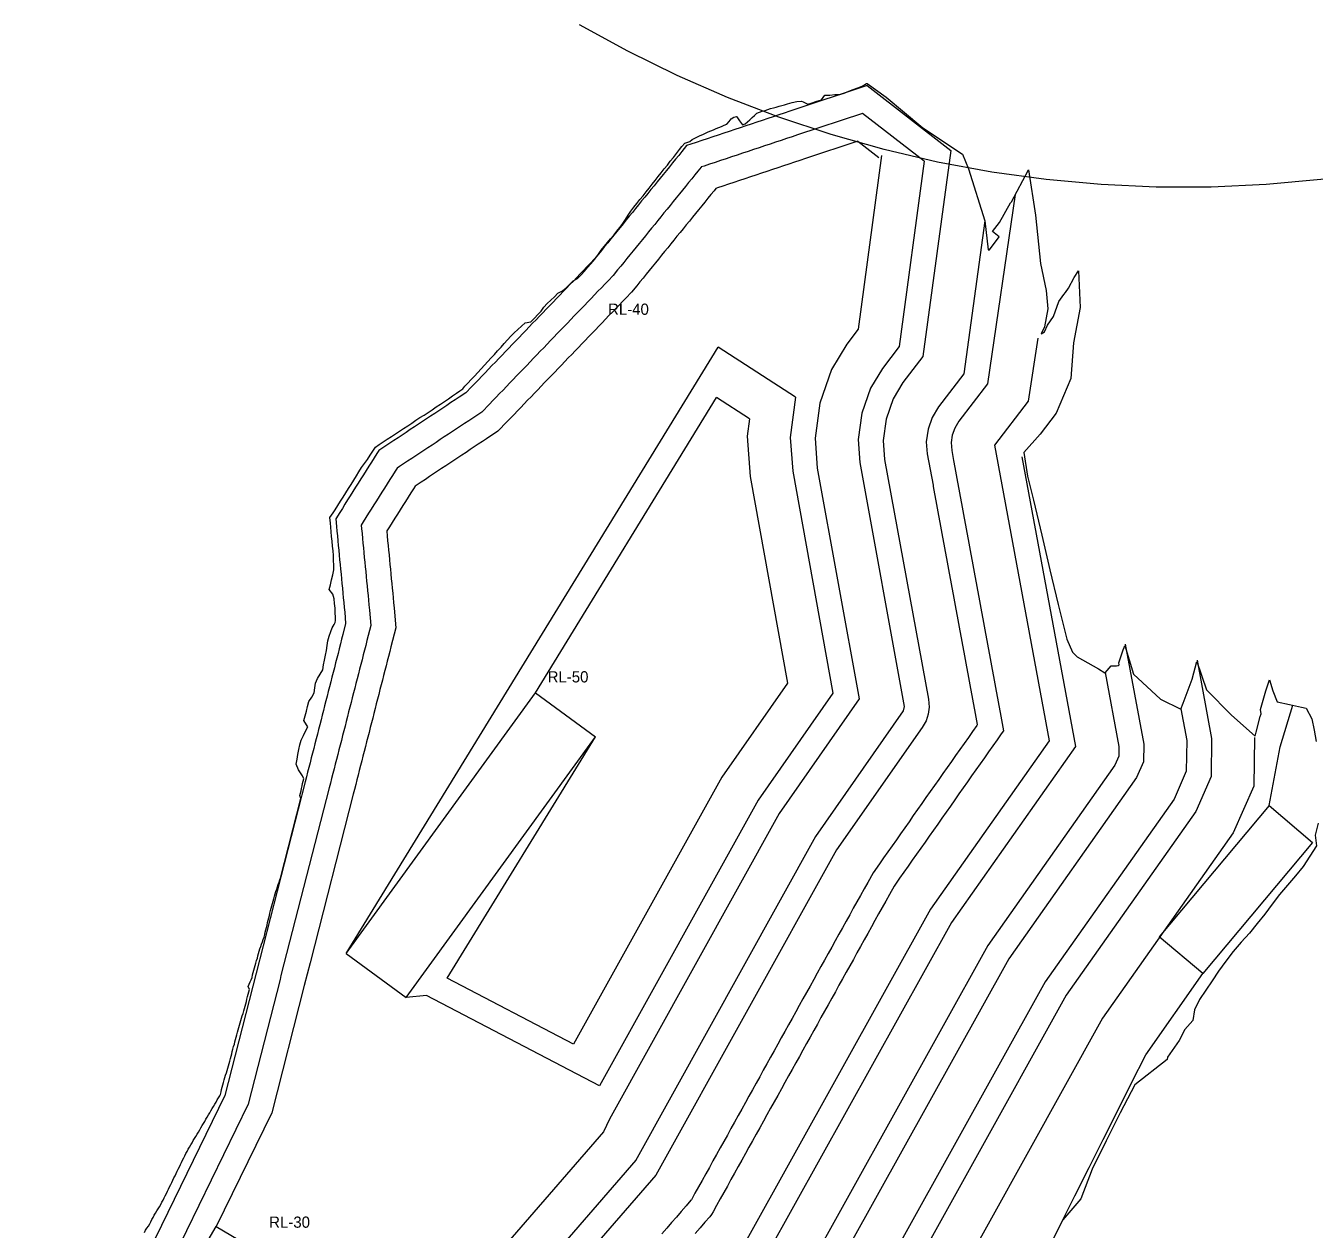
# Model space of a CAD drawing. Extents: x 115.113 to 115.1387, y -3.0991 to -3.0676.
# Drawn here: x 115.122613 to 115.127291, y -3.083898 to -3.079527 of the extents above; entities that cross this region are included whole.
import ezdxf

# ---------------------------------------------------------------- set-up
doc = ezdxf.new("R2010")
doc.units = 0
doc.header["$MEASUREMENT"] = 0
doc.layers.add('FeatureAttribs', color=7, linetype='Continuous')
doc.layers.add('HRS_SMT2_R1', color=7, linetype='Continuous')

# ---------------------------------------------------------------- blocks, each defined once
blk = doc.blocks.new('FEATURE')

msp = doc.modelspace()

# ---------------------------------------------------------------- linework, layer by layer
at = {"layer": 'HRS_SMT2_R1', "color": 1}
for points in [[(115.1290048, -3.079526, 40), (115.1288298, -3.0796214, 40), (115.1286507, -3.079709, 40), (115.1284677, -3.0797885, 40), (115.1282813, -3.0798597, 40), (115.1280919, -3.0799223, 40), (115.1278998, -3.0799763, 40), (115.1277054, -3.0800216, 40), (115.1275092, -3.0800579, 40), (115.1273115, -3.0800853, 40), (115.1271126, -3.0801036, 40), (115.1269131, -3.0801127, 40), (115.1267135, -3.0801127, 40), (115.126514, -3.0801036, 40), (115.1263151, -3.0800853, 40), (115.1261172, -3.0800579, 40), (115.1259209, -3.0800215, 40), (115.1257265, -3.0799761, 40), (115.1255342, -3.0799219, 40), (115.1253448, -3.079859, 40), (115.1251584, -3.0797875, 40), (115.1249754, -3.0797076, 40), (115.1247963, -3.0796196, 40), (115.1246213, -3.0795235, 40)], [(115.1258721, -3.080019, -30), (115.1256483, -3.0798449, -30), (115.1254129, -3.0799233, -30), (115.1253929, -3.0799299, -30), (115.125373, -3.0799365, -30), (115.125353, -3.0799432, -30), (115.125333, -3.0799499, -30), (115.1253131, -3.0799565, -30), (115.1252931, -3.0799631, -30), (115.1252731, -3.0799698, -30), (115.1252532, -3.0799764, -30), (115.1252332, -3.0799831, -30), (115.1252133, -3.0799897, -30), (115.1251933, -3.0799964, -30), (115.1251733, -3.080003, -30), (115.1251534, -3.0800096, -30), (115.1251334, -3.0800163, -30), (115.1251134, -3.0800229, -30), (115.1250935, -3.0800296, -30), (115.1250735, -3.0800362, -30), (115.1250634, -3.0800396, -30), (115.1250624, -3.0800408, -30), (115.1250512, -3.0800546, -30), (115.1250399, -3.0800684, -30), (115.1250287, -3.0800822, -30), (115.1250175, -3.080096, -30), (115.1250063, -3.0801098, -30), (115.1249951, -3.0801236, -30), (115.1249839, -3.0801374, -30), (115.1249727, -3.0801512, -30), (115.1249615, -3.080165, -30), (115.1249503, -3.0801788, -30), (115.1249391, -3.0801925, -30), (115.1249279, -3.0802063, -30), (115.1249167, -3.0802201, -30), (115.1249055, -3.0802339, -30), (115.1248943, -3.0802477, -30), (115.1248831, -3.0802615, -30), (115.1248719, -3.0802753, -30), (115.1248607, -3.0802891, -30), (115.1248495, -3.0803029, -30), (115.1248383, -3.0803167, -30), (115.1248271, -3.0803305, -30), (115.1248158, -3.0803442, -30), (115.1248046, -3.080358, -30), (115.1247934, -3.0803718, -30), (115.1247822, -3.0803856, -30), (115.124771, -3.0803994, -30), (115.1247598, -3.0804132, -30), (115.1247434, -3.0804334, -30), (115.1247254, -3.0804522, -30), (115.1247131, -3.080465, -30), (115.1247008, -3.0804778, -30), (115.1246885, -3.0804906, -30), (115.1246762, -3.0805034, -30), (115.1246639, -3.0805162, -30), (115.1246516, -3.080529, -30), (115.1246393, -3.0805418, -30), (115.124627, -3.0805546, -30), (115.1246147, -3.0805674, -30), (115.1246023, -3.0805802, -30), (115.1245901, -3.080593, -30), (115.1245777, -3.0806058, -30), (115.1245654, -3.0806186, -30), (115.1245531, -3.0806314, -30), (115.1245408, -3.0806442, -30), (115.1245285, -3.080657, -30), (115.1245162, -3.0806698, -30), (115.1245039, -3.0806826, -30), (115.1244916, -3.0806954, -30), (115.1244793, -3.0807082, -30), (115.124467, -3.080721, -30), (115.1244547, -3.0807338, -30), (115.1244424, -3.0807466, -30), (115.1244301, -3.0807594, -30), (115.1244178, -3.0807722, -30), (115.1244055, -3.080785, -30), (115.1243932, -3.0807978, -30), (115.1243809, -3.0808106, -30), (115.1243686, -3.0808234, -30), (115.1243563, -3.0808362, -30), (115.124344, -3.080849, -30), (115.1243317, -3.0808618, -30), (115.1243194, -3.0808746, -30), (115.1243071, -3.0808874, -30), (115.1242948, -3.0809002, -30), (115.1242673, -3.0809288, -30), (115.1242343, -3.0809506, -30), (115.1242196, -3.0809604, -30), (115.1242048, -3.0809702, -30), (115.12419, -3.08098, -30), (115.1241752, -3.0809898, -30), (115.1241605, -3.0809996, -30), (115.1241457, -3.0810094, -30), (115.1241309, -3.0810192, -30), (115.1241161, -3.081029, -30), (115.1241014, -3.0810388, -30), (115.1240866, -3.0810486, -30), (115.1240718, -3.0810584, -30), (115.124057, -3.0810682, -30), (115.1240422, -3.081078, -30), (115.1240275, -3.0810878, -30), (115.1240127, -3.0810976, -30), (115.1239979, -3.0811074, -30), (115.1239831, -3.0811172, -30), (115.1239684, -3.081127, -30), (115.1239594, -3.0811329, -30), (115.1239528, -3.0811434, -30), (115.1239431, -3.0811587, -30), (115.1239335, -3.081174, -30), (115.1239239, -3.0811893, -30), (115.1239142, -3.0812046, -30), (115.1239046, -3.0812199, -30), (115.1238949, -3.0812352, -30), (115.1238853, -3.0812505, -30), (115.1238756, -3.0812658, -30), (115.123866, -3.081281, -30), (115.1238563, -3.0812963, -30), (115.1238467, -3.0813116, -30), (115.1238371, -3.0813269, -30), (115.1238295, -3.0813389, -30), (115.1238308, -3.0813526, -30), (115.1238325, -3.0813699, -30), (115.1238342, -3.0813872, -30), (115.1238358, -3.0814044, -30), (115.1238375, -3.0814217, -30), (115.1238392, -3.081439, -30), (115.1238408, -3.0814562, -30), (115.1238425, -3.0814735, -30), (115.1238442, -3.0814907, -30), (115.1238458, -3.081508, -30), (115.1238475, -3.0815252, -30), (115.1238492, -3.0815425, -30), (115.1238508, -3.0815598, -30), (115.1238525, -3.081577, -30), (115.1238542, -3.0815943, -30), (115.1238558, -3.0816115, -30), (115.1238575, -3.0816288, -30), (115.1238593, -3.0816473, -30), (115.1238639, -3.0817037, -30), (115.1238503, -3.0817582, -30), (115.1238458, -3.0817758, -30), (115.1238413, -3.081793, -30), (115.1238369, -3.0818103, -30), (115.1238325, -3.0818275, -30), (115.1238281, -3.0818447, -30), (115.1238237, -3.081862, -30), (115.1238193, -3.0818792, -30), (115.1238149, -3.0818964, -30), (115.1238105, -3.0819136, -30), (115.1238061, -3.0819308, -30), (115.1238017, -3.0819481, -30), (115.1237973, -3.0819653, -30), (115.1237929, -3.0819825, -30), (115.1237885, -3.0819998, -30), (115.123784, -3.082017, -30), (115.1237796, -3.0820342, -30), (115.1237752, -3.0820514, -30), (115.1237708, -3.0820687, -30), (115.1237664, -3.0820859, -30), (115.123762, -3.0821031, -30), (115.1237576, -3.0821203, -30), (115.1237532, -3.0821376, -30), (115.1237488, -3.0821548, -30), (115.1237444, -3.082172, -30), (115.12374, -3.0821893, -30), (115.1237356, -3.0822065, -30), (115.1237312, -3.0822237, -30), (115.1237267, -3.0822409, -30), (115.1237223, -3.0822582, -30), (115.1237179, -3.0822754, -30), (115.1237135, -3.0822926, -30), (115.1235385, -3.082974, -30), (115.1235357, -3.0829874, -30), (115.1234198, -3.0834403, -30), (115.1229271, -3.0844518, -30)], [(115.1258721, -3.080019, -30), (115.1257817, -3.0806907, -30), (115.1257206, -3.0807707, -30), (115.1256774, -3.0808422, -30), (115.1256458, -3.0809332, -30), (115.1256329, -3.0810288, -30), (115.125639, -3.081112, -30), (115.1257994, -3.0819974, -30), (115.1257959, -3.0820132, -30), (115.1254783, -3.0824688, -30), (115.1248246, -3.0836455, -30)], [(115.1260926, -3.0802351, -21.9937286), (115.1260158, -3.0807898, -20), (115.1259237, -3.0809104, -20), (115.1259009, -3.0809481, -20), (115.125886, -3.0809912, -20), (115.1258798, -3.0810365, -20), (115.1258831, -3.0810805, -20), (115.1259041, -3.0811945, -20), (115.125905, -3.0811992, -20), (115.1259098, -3.0812253, -20), (115.1259146, -3.0812515, -20), (115.1259194, -3.0812776, -20), (115.1259242, -3.0813038, -20), (115.1259291, -3.0813299, -20), (115.1259339, -3.0813561, -20), (115.1259387, -3.0813823, -20), (115.1259435, -3.0814084, -20), (115.1259484, -3.0814346, -20), (115.1259532, -3.0814607, -20), (115.125958, -3.0814869, -20), (115.1259628, -3.081513, -20), (115.1259677, -3.0815392, -20), (115.1259725, -3.0815653, -20), (115.1259773, -3.0815915, -20), (115.1259821, -3.0816176, -20), (115.125987, -3.0816438, -20), (115.1259918, -3.0816699, -20), (115.1259966, -3.0816961, -20), (115.1260014, -3.0817222, -20), (115.1260062, -3.0817484, -20), (115.1260111, -3.0817745, -20), (115.1260159, -3.0818007, -20), (115.1260207, -3.0818268, -20), (115.1260255, -3.081853, -20), (115.1260304, -3.0818791, -20), (115.1260352, -3.0819053, -20), (115.12604, -3.0819315, -20), (115.1260448, -3.0819576, -20), (115.1260497, -3.0819838, -20), (115.1260545, -3.0820099, -20), (115.1260593, -3.0820361, -20), (115.1260641, -3.0820622, -20), (115.1260645, -3.0820642, -20), (115.126063, -3.0820663, -20), (115.1260477, -3.0820881, -20), (115.1260323, -3.0821099, -20), (115.1260169, -3.0821317, -20), (115.1260016, -3.0821535, -20), (115.1259862, -3.0821753, -20), (115.1259708, -3.0821971, -20), (115.1259554, -3.082219, -20), (115.1259401, -3.0822408, -20), (115.1259247, -3.0822626, -20), (115.1259093, -3.0822844, -20), (115.125894, -3.0823062, -20), (115.1258786, -3.082328, -20), (115.1258632, -3.0823498, -20), (115.1258479, -3.0823716, -20), (115.1258325, -3.0823934, -20), (115.1258171, -3.0824153, -20), (115.1258017, -3.0824371, -20), (115.1257864, -3.0824589, -20), (115.125771, -3.0824807, -20), (115.1257556, -3.0825025, -20), (115.1257403, -3.0825243, -20), (115.1257249, -3.0825461, -20), (115.1257095, -3.0825679, -20), (115.1256865, -3.0826006, -20), (115.1256671, -3.0826356, -20), (115.125654, -3.0826591, -20), (115.1256409, -3.0826826, -20), (115.1256279, -3.0827061, -20), (115.1256148, -3.0827296, -20), (115.1256018, -3.0827531, -20), (115.1255887, -3.0827766, -20), (115.1255757, -3.0828002, -20), (115.1255626, -3.0828237, -20), (115.1255496, -3.0828472, -20), (115.1255365, -3.0828707, -20), (115.1255234, -3.0828942, -20), (115.1255104, -3.0829177, -20), (115.1254973, -3.0829412, -20), (115.1254843, -3.0829647, -20), (115.1254712, -3.0829882, -20), (115.1254582, -3.0830117, -20), (115.1254451, -3.0830352, -20), (115.1254321, -3.0830587, -20), (115.125419, -3.0830822, -20), (115.1254059, -3.0831057, -20), (115.1253929, -3.0831292, -20), (115.1253798, -3.0831527, -20), (115.1253668, -3.0831762, -20), (115.1253537, -3.0831997, -20), (115.1253407, -3.0832232, -20), (115.1253276, -3.0832467, -20), (115.1253146, -3.0832702, -20), (115.1253015, -3.0832937, -20), (115.1252884, -3.0833173, -20), (115.1252754, -3.0833408, -20), (115.1252623, -3.0833643, -20), (115.1252493, -3.0833878, -20), (115.1252362, -3.0834113, -20), (115.1252232, -3.0834348, -20), (115.1252101, -3.0834583, -20), (115.125197, -3.0834818, -20), (115.125184, -3.0835053, -20), (115.1251709, -3.0835288, -20), (115.1251579, -3.0835523, -20), (115.1251448, -3.0835758, -20), (115.1251318, -3.0835993, -20), (115.1251187, -3.0836228, -20), (115.1251057, -3.0836463, -20), (115.1250926, -3.0836698, -20), (115.1250795, -3.0836933, -20), (115.1250665, -3.0837168, -20), (115.1250534, -3.0837403, -20), (115.1250404, -3.0837638, -20), (115.1250273, -3.0837873, -20), (115.1250267, -3.0837884, -20), (115.125026, -3.0837893, -20), (115.1250084, -3.0838095, -20), (115.1249909, -3.0838298, -20), (115.1249733, -3.0838501, -20), (115.1249558, -3.0838703, -20), (115.1249382, -3.0838906, -20), (115.1249207, -3.0839108, -20)], [(115.1262844, -3.0806607, 0), (115.1262496, -3.0808895, -10), (115.1261273, -3.0810495, -10), (115.126325, -3.0821218, -10), (115.1258947, -3.0827326, -10), (115.1252288, -3.0839313, -10), (115.1243687, -3.0849239, -10), (115.124095, -3.0856044, -10), (115.1238124, -3.0859729, -10), (115.1236443, -3.0861926, -10)], [(115.123775, -3.0828937, -40), (115.1251248, -3.0806939, -40)], [(115.1254057, -3.0808752, -40), (115.1251248, -3.0806939, -40)], [(115.1254057, -3.0808752, -40), (115.1253859, -3.081021, -40), (115.1253949, -3.0811433, -40), (115.1255408, -3.0819487, -40), (115.1252698, -3.0823374, -40), (115.1246942, -3.0833736, -40)], [(115.1265292, -3.0818738, 0), (115.1265787, -3.0821419, 0), (115.1265781, -3.0821778, 0), (115.1265636, -3.0822106, 0), (115.1261028, -3.0828645, 0), (115.1254309, -3.0840742, 0), (115.1245811, -3.0850549, 0), (115.1243102, -3.0857284, 0), (115.1238311, -3.0863531, 0), (115.1238297, -3.0863548, 0)], [(115.1268035, -3.0820059, 10), (115.1268248, -3.0821212, 10), (115.126823, -3.0822319, 10), (115.1267784, -3.0823332, 10), (115.126311, -3.0829965, 10), (115.125633, -3.0842171, 10), (115.1247935, -3.0851859, 10), (115.1245254, -3.0858524, 10), (115.1240279, -3.0865011, 10), (115.1236921, -3.0869087, 10)], [(115.1270708, -3.0821093, 20), (115.1270678, -3.0822861, 20), (115.1269932, -3.0824558, 20), (115.1265191, -3.0831285, 20), (115.1258351, -3.0843599, 20), (115.1250058, -3.085317, 20), (115.1247342, -3.0859924, 20)], [(115.1246942, -3.0833736, -40), (115.1240669, -3.0830461, -40), (115.1239931, -3.0830535, -40)], [(115.1248258, -3.0836434, -30), (115.1239439, -3.0846619, -30), (115.1238298, -3.0849457, -30)]]:
    msp.add_polyline3d(points, dxfattribs=at)
at = {"layer": 'HRS_SMT2_R1', "color": 6}
for points in [[(115.1230435, -3.0839058, -25.0699825), (115.1230475, -3.0838977, -25.0699825), (115.1230522, -3.0838901, -25.1739922), (115.1230573, -3.0838826, -25.3140945), (115.1230624, -3.0838751, -25.457922), (115.1230663, -3.083867, -25.457922), (115.1230703, -3.0838589, -25.457922), (115.1230749, -3.0838512, -25.5484924), (115.1230788, -3.0838431, -25.5484924), (115.1230835, -3.0838354, -25.6427422), (115.1230884, -3.0838278, -25.7549248), (115.1230933, -3.0838202, -25.8741398), (115.1230982, -3.0838126, -25.9960575), (115.1231021, -3.0838046, -25.9960575), (115.1231061, -3.0837965, -25.9960575), (115.1231108, -3.0837888, -26.0977859), (115.1231147, -3.0837808, -26.0977859), (115.1231187, -3.0837727, -26.0977859), (115.1231226, -3.0837646, -26.0977859), (115.1231265, -3.0837565, -26.0977859), (115.1231305, -3.0837485, -26.0977859), (115.1231344, -3.0837404, -26.0977859), (115.1231383, -3.0837323, -26.0977859), (115.1231423, -3.0837243, -26.0977859), (115.1231462, -3.0837162, -26.0977859), (115.1231501, -3.0837081, -26.0977859), (115.1231541, -3.0837, -26.0977859), (115.123158, -3.083692, -26.0977859), (115.1231619, -3.0836839, -26.0977859), (115.1231659, -3.0836758, -26.0977859), (115.1231698, -3.0836678, -26.0977859), (115.1231737, -3.0836597, -26.0977859), (115.1231777, -3.0836516, -26.0977859), (115.1231816, -3.0836435, -26.0977859), (115.1231855, -3.0836355, -26.0977859), (115.1231895, -3.0836274, -26.0977859), (115.1231934, -3.0836193, -26.0977859), (115.123198, -3.0836116, -26.1766453), (115.1232019, -3.0836035, -26.1766453), (115.1232068, -3.0835959, -26.2989464), (115.1232114, -3.0835882, -26.3798218), (115.1232159, -3.0835804, -26.4508247), (115.1232204, -3.0835726, -26.5217476), (115.123225, -3.0835649, -26.6097336), (115.1232297, -3.0835572, -26.7027512), (115.1232344, -3.0835495, -26.7973213), (115.123239, -3.0835417, -26.8767471), (115.1232435, -3.0835339, -26.949152), (115.1232474, -3.0835259, -26.949152), (115.1232524, -3.0835183, -27.0760212), (115.1232571, -3.0835106, -27.1678047), (115.1232617, -3.0835028, -27.2497368), (115.1232662, -3.0834951, -27.3289318), (115.1232708, -3.0834873, -27.4073391), (115.1232754, -3.0834796, -27.4855537), (115.1232799, -3.0834718, -27.5636845), (115.1232845, -3.083464, -27.6418171), (115.1232891, -3.0834563, -27.7199249), (115.1232936, -3.0834485, -27.7980537), (115.1232982, -3.0834408, -27.8761711), (115.1233028, -3.083433, -27.9542751), (115.1233073, -3.0834252, -28.0323906), (115.1233119, -3.0834175, -28.110527), (115.1233164, -3.0834097, -28.1886272), (115.1233188, -3.0834047, -28.1371708), (115.123321, -3.083396, -28.1371708), (115.1233232, -3.0833873, -28.1371708), (115.1233255, -3.0833786, -28.1371708), (115.1233277, -3.0833699, -28.1371708), (115.1233299, -3.0833612, -28.1371708), (115.1233321, -3.0833525, -28.1371708), (115.1233353, -3.083344, -28.2425957), (115.1233375, -3.0833354, -28.2425957), (115.1233403, -3.0833268, -28.3136501), (115.1233435, -3.0833184, -28.4173546), (115.1233457, -3.0833097, -28.4173546), (115.1233486, -3.0833011, -28.4928341), (115.1233508, -3.0832925, -28.4928341), (115.123353, -3.0832838, -28.4928341), (115.1233552, -3.0832751, -28.4928341), (115.1233575, -3.0832664, -28.4928341), (115.1233597, -3.0832577, -28.4928341), (115.1233619, -3.083249, -28.4928341), (115.1233641, -3.0832403, -28.4928341), (115.1233664, -3.0832316, -28.4928341), (115.1233693, -3.0832231, -28.5725574), (115.1233715, -3.0832144, -28.5725574), (115.1233737, -3.0832057, -28.5725574), (115.123376, -3.083197, -28.5725574), (115.1233782, -3.0831883, -28.5725574), (115.1233804, -3.0831796, -28.5725574), (115.1233826, -3.0831709, -28.5725574), (115.1233855, -3.0831624, -28.648962), (115.1233878, -3.0831537, -28.648962), (115.1233907, -3.0831452, -28.7270908), (115.1233929, -3.0831365, -28.7270908), (115.1233958, -3.083128, -28.8088646), (115.123398, -3.0831193, -28.8088646), (115.1234011, -3.0831108, -28.9039783), (115.1234033, -3.0831021, -28.9039783), (115.1234062, -3.0830936, -28.9774208), (115.1234084, -3.0830849, -28.9774208), (115.1234106, -3.0830762, -28.9774208), (115.1234129, -3.0830675, -28.9774208), (115.1234151, -3.0830588, -28.9774208), (115.1234173, -3.0830501, -28.9774208), (115.1234195, -3.0830415, -28.9774208), (115.1234218, -3.0830328, -28.9774208), (115.123424, -3.0830241, -28.9774208), (115.1234189, -3.0830135, -28.1359577), (115.1234226, -3.0830052, -28.3094444), (115.1234264, -3.0829969, -28.4907665), (115.1234305, -3.0829887, -28.7030659), (115.1234334, -3.0829802, -28.784708), (115.1234356, -3.0829715, -28.784708), (115.1234379, -3.0829628, -28.784708), (115.1234401, -3.0829541, -28.784708), (115.1234423, -3.0829454, -28.784708), (115.1234445, -3.0829367, -28.784708), (115.1234475, -3.0829282, -28.8676796), (115.1234497, -3.0829195, -28.8676796), (115.1234527, -3.082911, -28.9588242), (115.123455, -3.0829023, -28.9588242), (115.1234572, -3.0828936, -28.9588242), (115.1234594, -3.0828849, -28.9588242), (115.1234623, -3.0828764, -29.0371132), (115.1234652, -3.0828679, -29.1154766), (115.1234681, -3.0828594, -29.1941185), (115.123471, -3.0828509, -29.2738285), (115.123474, -3.0828424, -29.3576012), (115.1234771, -3.0828339, -29.45681), (115.1234793, -3.0828252, -29.45681), (115.1234815, -3.0828165, -29.45681), (115.1234838, -3.0828078, -29.45681), (115.123486, -3.0827991, -29.45681), (115.1234882, -3.0827904, -29.45681), (115.1234898, -3.0827816, -29.3778553), (115.123492, -3.0827729, -29.3778553), (115.1234942, -3.0827642, -29.3778553), (115.1234964, -3.0827555, -29.3778553), (115.1234986, -3.0827468, -29.3778553), (115.1235009, -3.0827381, -29.3778553), (115.1235031, -3.0827294, -29.3778553), (115.1235053, -3.0827207, -29.3778553), (115.1235075, -3.082712, -29.3778553), (115.1235105, -3.0827035, -29.4576607), (115.1235127, -3.0826948, -29.4576607), (115.1235149, -3.0826861, -29.4576607), (115.1235171, -3.0826774, -29.4576607), (115.1235201, -3.0826689, -29.5373478), (115.123523, -3.0826604, -29.6170273), (115.1235259, -3.0826519, -29.6967239), (115.1235288, -3.0826434, -29.776474), (115.1235317, -3.0826349, -29.8564186), (115.1235347, -3.0826264, -29.9370594), (115.1235369, -3.0826199, -30.0000305), (115.1236109, -3.0823309, -29.9999695), (115.1236074, -3.0823208, -29.3489971), (115.1236089, -3.0823119, -29.2702217), (115.1236112, -3.0823032, -29.2702217), (115.1236134, -3.0822945, -29.2702217), (115.1236156, -3.0822858, -29.2702217), (115.1236171, -3.082277, -29.185442), (115.1236193, -3.0822683, -29.185442), (115.1236215, -3.0822596, -29.185442), (115.1236168, -3.0822492, -28.3867245), (115.1236025, -3.0822272, -26.2415447), (115.1235935, -3.0822065, -24.6981792), (115.1235966, -3.0821889, -24.5534801), (115.1235998, -3.0821714, -24.4158726), (115.1236028, -3.0821538, -24.2589417), (115.1236073, -3.0821366, -24.2589417), (115.1236117, -3.0821193, -24.2589417), (115.1236197, -3.0821031, -24.6785374), (115.1236278, -3.0820868, -25.0979328), (115.1236358, -3.0820705, -25.5174427), (115.1236315, -3.0820637, -25.4470787), (115.1236217, -3.0820485, -23.3884373), (115.1236261, -3.0820313, -23.3884373), (115.1236305, -3.082014, -23.3884373), (115.1236349, -3.0819968, -23.3884373), (115.1236393, -3.0819796, -23.3884373), (115.1236502, -3.081964, -24.1281509), (115.1236585, -3.0819478, -24.5799046), (115.1236607, -3.08193, -24.317852), (115.1236641, -3.0819125, -24.2016315), (115.1236707, -3.0818959, -24.4607925), (115.1236803, -3.08188, -25.0527401), (115.1236899, -3.0818641, -25.6540737), (115.1236933, -3.0818466, -25.5405464), (115.1236968, -3.0818291, -25.4267826), (115.1237002, -3.0818116, -25.3113766), (115.1237035, -3.0817941, -25.1841412), (115.123706, -3.0817764, -24.9718781), (115.1237082, -3.0817586, -24.7160873), (115.1237139, -3.0817417, -24.8621941), (115.1237195, -3.0817246, -24.9938946), (115.1237236, -3.0817118, -25.0855694), (115.1237316, -3.0816997, -25.6261158), (115.1237348, -3.081693, -25.7868004), (115.1237368, -3.0816855, -26.0840321), (115.1237367, -3.0816719, -26.1950626), (115.1237356, -3.0816583, -26.1950626), (115.1237348, -3.0816408, -26.2911491), (115.1237331, -3.0816235, -26.2911491), (115.1237314, -3.0816063, -26.2911491), (115.1237269, -3.0815893, -25.966856), (115.1237132, -3.0815732, -24.6307335), (115.1237177, -3.0815553, -25.3136559), (115.1237213, -3.0815376, -25.9072285), (115.1237267, -3.0815196, -26.6891842), (115.1237303, -3.0815018, -27.2796307), (115.1237297, -3.0814845, -27.4025173), (115.1237292, -3.0814671, -27.532692), (115.1237289, -3.0814497, -27.6866131), (115.1237273, -3.0814324, -27.6866131), (115.1237256, -3.0814152, -27.6866131), (115.1237239, -3.0813979, -27.6866131), (115.1237223, -3.0813807, -27.6866131), (115.1237206, -3.0813634, -27.6866131), (115.1237189, -3.0813461, -27.6866131), (115.1237176, -3.0813324, -27.6866131), (115.1237162, -3.0813117, -27.7520237), (115.1237275, -3.0812946, -27.8020344), (115.1237347, -3.0812832, -27.8020344), (115.1237444, -3.0812679, -27.8020344), (115.123754, -3.0812526, -27.8020344), (115.1237637, -3.0812373, -27.8020344), (115.1237733, -3.081222, -27.8020344), (115.123783, -3.0812067, -27.8020344), (115.1237926, -3.0811914, -27.8020344), (115.1238023, -3.0811761, -27.8020344), (115.1238119, -3.0811608, -27.8020344), (115.1238215, -3.0811455, -27.8020344), (115.1238312, -3.0811302, -27.8020344), (115.1238415, -3.0811154, -27.8866749), (115.1238518, -3.0811005, -27.9799137), (115.1238624, -3.0810858, -28.103159), (115.123872, -3.0810705, -28.103159), (115.1238815, -3.0810559, -28.1246243), (115.1238947, -3.081047, -28.103159), (115.1239094, -3.0810372, -28.103159), (115.1239242, -3.0810274, -28.103159), (115.123939, -3.0810176, -28.103159), (115.1239538, -3.0810078, -28.103159), (115.1239686, -3.080998, -28.103159), (115.1239833, -3.0809882, -28.103159), (115.1239981, -3.0809784, -28.103159), (115.1240129, -3.0809686, -28.103159), (115.1240277, -3.0809588, -28.103159), (115.1240424, -3.080949, -28.103159), (115.1240576, -3.0809398, -28.1791897), (115.1240724, -3.08093, -28.1791897), (115.1240871, -3.0809202, -28.1791897), (115.1241019, -3.0809104, -28.1791897), (115.1241167, -3.0809006, -28.1791897), (115.1241315, -3.0808908, -28.1791897), (115.1241463, -3.080881, -28.1791897), (115.1241603, -3.0808701, -28.0399132), (115.1241751, -3.0808603, -28.0399132), (115.124187, -3.0808515, -27.9540977), (115.1241977, -3.0808445, -27.9602833), (115.1242061, -3.0808347, -27.8727818), (115.1242163, -3.080824, -27.8727818), (115.1242287, -3.0808112, -27.8727818), (115.124241, -3.0807984, -27.8727818), (115.1242526, -3.080785, -27.7776604), (115.1242649, -3.0807722, -27.7776604), (115.1242766, -3.0807587, -27.6752949), (115.1242889, -3.0807459, -27.6752949), (115.1243005, -3.0807325, -27.5721321), (115.1243128, -3.0807197, -27.5721321), (115.1243245, -3.0807062, -27.4692249), (115.1243368, -3.0806934, -27.4692249), (115.1243485, -3.0806802, -27.3902798), (115.1243603, -3.0806669, -27.3120346), (115.1243722, -3.0806536, -27.2362576), (115.1243845, -3.0806408, -27.2362576), (115.1243975, -3.0806287, -27.3527317), (115.1244109, -3.0806169, -27.5142231), (115.1244241, -3.0806051, -27.6634979), (115.1244454, -3.080601, -29.0535851), (115.1244577, -3.0805882, -29.0535851), (115.12447, -3.0805754, -29.0535851), (115.1244823, -3.0805626, -29.0535851), (115.1244925, -3.0805477, -28.7258759), (115.1245048, -3.0805349, -28.7258759), (115.1245177, -3.0805227, -28.8137932), (115.1245308, -3.0805107, -28.9345684), (115.1245431, -3.0804979, -28.9345684), (115.1245595, -3.0804891, -29.5750961), (115.1245732, -3.0804776, -29.787714), (115.124586, -3.0804653, -29.8692112), (115.1245983, -3.0804525, -29.8692112), (115.1246147, -3.0804437, -30.4970512), (115.124627, -3.0804309, -30.4970512), (115.1246393, -3.0804181, -30.4970512), (115.1246508, -3.0804045, -30.3812714), (115.1246622, -3.0803908, -30.2373066), (115.1246699, -3.0803828, -30.2373066), (115.1246772, -3.0803743, -30.16045), (115.1246835, -3.080365, -30.0552521), (115.1246899, -3.0803557, -29.9565659), (115.1247003, -3.0803413, -29.8460865), (115.1247115, -3.0803275, -29.8460865), (115.1247227, -3.0803137, -29.8460865), (115.1247339, -3.0803, -29.8460865), (115.1247461, -3.080287, -29.9877262), (115.1247567, -3.0802727, -29.9064407), (115.1247679, -3.0802589, -29.9064407), (115.1247786, -3.0802447, -29.8221397), (115.1247885, -3.0802298, -29.6350574), (115.1247983, -3.0802149, -29.4429569), (115.1248082, -3.0802, -29.2566738), (115.1248182, -3.0801853, -29.0834103), (115.1248294, -3.0801715, -29.0834103), (115.1248406, -3.0801577, -29.0834103), (115.1248519, -3.0801439, -29.0834103), (115.1248631, -3.0801301, -29.0834103), (115.1248743, -3.0801163, -29.0834103), (115.1248855, -3.0801025, -29.0834103), (115.124896, -3.0800882, -28.9945641), (115.1249073, -3.0800744, -28.9945641), (115.1249179, -3.0800602, -28.9206753), (115.1249292, -3.0800464, -28.9206753), (115.1249404, -3.0800326, -28.9206753), (115.124951, -3.0800184, -28.844759), (115.1249622, -3.0800046, -28.844759), (115.1249729, -3.0799904, -28.7730865), (115.1249841, -3.0799766, -28.7730865), (115.1249929, -3.0799658, -28.7730865), (115.1250039, -3.0799527, -28.7982502), (115.1250218, -3.0799465, -28.7730865), (115.1250307, -3.0799399, -28.3900719), (115.1250402, -3.079935, -28.2099609), (115.1250497, -3.0799304, -28.0596561), (115.1250593, -3.0799259, -27.9200344), (115.1250689, -3.0799214, -27.780756), (115.1250785, -3.0799169, -27.6429424), (115.1250881, -3.0799124, -27.5106277), (115.1250978, -3.0799081, -27.4002495), (115.1251076, -3.0799042, -27.3269253), (115.1251173, -3.0799002, -27.2532043), (115.1251271, -3.0798963, -27.1780415), (115.1251368, -3.0798923, -27.0968666), (115.1251465, -3.079888, -26.9905357), (115.1251565, -3.0798847, -26.9905357), (115.1251643, -3.0798748, -26.2243519), (115.1251721, -3.0798648, -25.4510345), (115.1251814, -3.0798592, -25.1798401), (115.1251913, -3.0798559, -25.1798401), (115.1251921, -3.079857, -25.1771622), (115.1252023, -3.0798719, -25.1620121), (115.1252126, -3.0798868, -29.1671638), (115.1252226, -3.0798834, -29.1671638), (115.1252312, -3.079876, -28.6848755), (115.1252397, -3.0798683, -28.1751709), (115.125248, -3.0798598, -27.5780869), (115.1252567, -3.0798526, -27.1276093), (115.1252651, -3.0798446, -26.5725288), (115.1252748, -3.0798404, -26.4754772), (115.1252848, -3.0798371, -26.4754772), (115.125295, -3.0798346, -26.5693951), (115.125305, -3.0798312, -26.5693951), (115.125315, -3.0798279, -26.5693951), (115.1253252, -3.0798252, -26.6460133), (115.1253352, -3.0798219, -26.6460133), (115.1253454, -3.0798194, -26.7407169), (115.1253554, -3.0798161, -26.7407169), (115.1253657, -3.0798136, -26.8408413), (115.1253757, -3.0798103, -26.8408413), (115.1253925, -3.0798058, -26.9590836), (115.1254096, -3.0798021, -27.1657696), (115.1254273, -3.0798004, -27.6049042), (115.1254335, -3.0798037, -27.8000336), (115.1254495, -3.0798121, -29.606596), (115.1254659, -3.0798066, -29.606596), (115.1254824, -3.0798011, -29.606596), (115.1254989, -3.0797956, -29.606596), (115.1255117, -3.079779, -28.3021603), (115.1255298, -3.0797784, -28.8716393), (115.1255475, -3.0797764, -29.2812939), (115.1255658, -3.0797765, -29.937603), (115.1255823, -3.0797711, -29.937603), (115.1255985, -3.0797647, -29.836874), (115.1256148, -3.0797584, -29.7396259), (115.1256309, -3.0797519, -29.6263065), (115.1256474, -3.0797464, -29.6263065), (115.1256624, -3.0797364, -29.101841), (115.1256647, -3.0797363, -29.3867111), (115.125734, -3.0797861, -29.0304565), (115.1258667, -3.0798973, -29.7275238), (115.1260115, -3.0799929, -28.232605), (115.1260333, -3.0800457, -28), (115.1260926, -3.0802351, -21.9937286), (115.1261043, -3.0803405, -20), (115.1261092, -3.0803398, -20), (115.1261438, -3.080293, -20), (115.1261204, -3.0802741, -20), (115.1261449, -3.0802405, -20), (115.1261849, -3.08017, -20), (115.1261883, -3.080166, -20), (115.1262509, -3.0800496, -20), (115.1262756, -3.0802144, -16.4798737), (115.1262937, -3.0803893, -17), (115.1263142, -3.0804872, -16), (115.126321, -3.0805539, -15), (115.1263088, -3.0806193, -11), (115.1262968, -3.0806449, -10), (115.1263083, -3.0806383, -10), (115.1263194, -3.0806135, -10), (115.1263416, -3.0805824, -10), (115.1263602, -3.080528, -10), (115.1263783, -3.0805021, -10), (115.1263853, -3.080495, -10), (115.1263958, -3.080479, -10), (115.1264157, -3.0804401, -10), (115.1264316, -3.0804166, -10), (115.1264381, -3.0805498, -8), (115.126414, -3.0806771, -8), (115.1264036, -3.0808071, -7.1008606), (115.1263507, -3.0809329, -8.9374123), (115.1262925, -3.0810096, -8.9151268), (115.1262341, -3.0810756, -9.321209), (115.1262473, -3.0811611, -9.2771301), (115.1262684, -3.0812491, -8.7485046), (115.1262994, -3.081375, -8.3159866), (115.1263273, -3.0815015, -8.0964508), (115.1263577, -3.0816275, -7.7080536), (115.1263891, -3.0817533, -7.2506714), (115.1264102, -3.0818001, -7), (115.1264272, -3.0818174, -5), (115.1265048, -3.0818601, -2), (115.1265277, -3.0818757, 0), (115.1265283, -3.0818749, 0), (115.1265508, -3.0818501, 0), (115.1265697, -3.0818503, 0), (115.1265754, -3.081849, 0), (115.1265796, -3.0818459, 0), (115.1265781, -3.0818392, 0), (115.1265944, -3.0817911, 0), (115.126598, -3.0817838, 0), (115.1266002, -3.081776, 0), (115.1266318, -3.0818797, 0.7401848), (115.1267288, -3.0819707, 5.7484512), (115.1268033, -3.0820072, 10), (115.1268117, -3.0819854, 10), (115.1268439, -3.0818976, 10), (115.1268616, -3.081834, 10), (115.126896, -3.0819368, 10.9210739), (115.1269865, -3.0820288, 15.5130959), (115.1270723, -3.0821044, 20), (115.1270765, -3.0820909, 20), (115.1270908, -3.082033, 20), (115.1270945, -3.0820239, 20), (115.1270925, -3.0820085, 20), (115.1271119, -3.0819399, 20), (115.1271246, -3.0819002, 20), (115.1271365, -3.0819407, 20.2583027), (115.1271532, -3.0819803, 20.8291149), (115.1271971, -3.0819897, 23.9717503), (115.1272411, -3.0819992, 26.3946915), (115.1272577, -3.0820028, 27.1443748), (115.1272787, -3.0820415, 28), (115.1272867, -3.0820828, 28), (115.1272946, -3.0821241, 28)], [(115.1273013, -3.0824207, 27.2942333), (115.12729, -3.0824644, 27.0394192), (115.1272952, -3.0825025, 26), (115.1272713, -3.0825404, 25.9583607), (115.127247, -3.082578, 25.8881702), (115.1272186, -3.082612, 25.4595985), (115.1271901, -3.082646, 25.0310287), (115.1271616, -3.08268, 24.602457), (115.1271346, -3.0827152, 24.2987118), (115.1271081, -3.0827509, 24.0373802), (115.1270796, -3.0827849, 23.6088085), (115.1270525, -3.0828201, 23.3020954), (115.1270217, -3.0828521, 22.6735744), (115.1269932, -3.0828861, 22.2450047), (115.1269664, -3.0829215, 21.9621468), (115.12694, -3.0829572, 21.7052803), (115.1269172, -3.0829929, 21.633173), (115.1268938, -3.0830268, 21.633173), (115.1268705, -3.0830607, 21.633173), (115.1268531, -3.0830986, 22.0949345), (115.1268462, -3.083137, 25.3556633), (115.1268178, -3.08317, 25.3556633), (115.1267965, -3.0832092, 25.9591389), (115.1267716, -3.0832453, 26.2577343), (115.1267552, -3.0832702, 26.5028591), (115.1267539, -3.0832778, 26.6351013), (115.1267539, -3.0832778, 23.919857), (115.1266365, -3.0833696, 20.8733349), (115.1265836, -3.0834712, 20.7592812), (115.1265323, -3.0835735, 20.7592812), (115.1264809, -3.0836759, 20.7592812), (115.1264404, -3.0837837, 21.536911), (115.1263754, -3.0838599, 20.0000057), (115.1261809, -3.0842469, 19.9999886)]]:
    msp.add_polyline3d(points, dxfattribs=at)
at = {"layer": 'HRS_SMT2_R1', "color": 3}
for points in [[(115.125665, -3.0797442, -30), (115.1253846, -3.0798374, -30), (115.1253646, -3.0798441, -30), (115.1253447, -3.0798507, -30), (115.1253247, -3.0798574, -30), (115.1253047, -3.079864, -30), (115.1252848, -3.0798706, -30), (115.1252648, -3.0798773, -30), (115.1252449, -3.0798839, -30), (115.1252249, -3.0798906, -30), (115.1252049, -3.0798972, -30), (115.125185, -3.0799039, -30), (115.125165, -3.0799105, -30), (115.1251451, -3.0799172, -30), (115.1251251, -3.0799238, -30), (115.1251051, -3.0799305, -30), (115.1250852, -3.0799371, -30), (115.1250652, -3.0799437, -30), (115.1250453, -3.0799504, -30), (115.1250253, -3.079957, -30), (115.1250102, -3.079962, -30), (115.1249927, -3.0799836, -30), (115.1249815, -3.0799974, -30), (115.1249703, -3.0800112, -30), (115.1249591, -3.080025, -30), (115.1249479, -3.0800388, -30), (115.1249367, -3.0800526, -30), (115.1249255, -3.0800664, -30), (115.1249143, -3.0800802, -30), (115.1249031, -3.080094, -30), (115.1248918, -3.0801078, -30), (115.1248806, -3.0801216, -30), (115.1248694, -3.0801353, -30), (115.1248582, -3.0801491, -30), (115.124847, -3.0801629, -30), (115.1248358, -3.0801767, -30), (115.1248246, -3.0801905, -30), (115.1248134, -3.0802043, -30), (115.1248022, -3.0802181, -30), (115.124791, -3.0802319, -30), (115.1247798, -3.0802457, -30), (115.1247686, -3.0802595, -30), (115.1247574, -3.0802733, -30), (115.1247462, -3.080287, -30), (115.124735, -3.0803008, -30), (115.1247238, -3.0803146, -30), (115.1247126, -3.0803284, -30), (115.1247014, -3.0803422, -30), (115.1246902, -3.080356, -30), (115.1246761, -3.0803733, -30), (115.1246607, -3.0803893, -30), (115.1246484, -3.0804021, -30), (115.1246361, -3.080415, -30), (115.1246238, -3.0804277, -30), (115.1246115, -3.0804405, -30), (115.1245992, -3.0804533, -30), (115.1245869, -3.0804661, -30), (115.1245746, -3.0804789, -30), (115.1245623, -3.0804917, -30), (115.12455, -3.0805046, -30), (115.1245377, -3.0805173, -30), (115.1245254, -3.0805301, -30), (115.1245131, -3.0805429, -30), (115.1245007, -3.0805558, -30), (115.1244885, -3.0805685, -30), (115.1244762, -3.0805813, -30), (115.1244638, -3.0805941, -30), (115.1244515, -3.0806069, -30), (115.1244392, -3.0806197, -30), (115.1244269, -3.0806325, -30), (115.1244146, -3.0806453, -30), (115.1244023, -3.0806582, -30), (115.12439, -3.0806709, -30), (115.1243777, -3.0806837, -30), (115.1243654, -3.0806966, -30), (115.1243531, -3.0807093, -30), (115.1243408, -3.0807221, -30), (115.1243285, -3.0807349, -30), (115.1243162, -3.0807477, -30), (115.1243039, -3.0807605, -30), (115.1242916, -3.0807733, -30), (115.1242793, -3.0807861, -30), (115.124267, -3.080799, -30), (115.1242547, -3.0808117, -30), (115.1242424, -3.0808245, -30), (115.1242301, -3.0808373, -30), (115.1242095, -3.0808588, -30), (115.1241848, -3.0808751, -30), (115.1241701, -3.0808849, -30), (115.1241553, -3.0808947, -30), (115.1241405, -3.0809045, -30), (115.1241257, -3.0809143, -30), (115.1241109, -3.0809241, -30), (115.1240962, -3.0809339, -30), (115.1240814, -3.0809437, -30), (115.1240666, -3.0809535, -30), (115.1240518, -3.0809633, -30), (115.1240371, -3.0809731, -30), (115.1240223, -3.0809829, -30), (115.1240075, -3.0809927, -30), (115.1239927, -3.0810025, -30), (115.1239779, -3.0810123, -30), (115.1239632, -3.0810221, -30), (115.1239484, -3.0810319, -30), (115.1239336, -3.0810417, -30), (115.1239188, -3.0810515, -30), (115.1239041, -3.0810613, -30), (115.1238938, -3.0810681, -30), (115.1238865, -3.0810797, -30), (115.1238768, -3.081095, -30), (115.1238672, -3.0811103, -30), (115.1238575, -3.0811256, -30), (115.1238479, -3.0811409, -30), (115.1238382, -3.0811562, -30), (115.1238286, -3.0811715, -30), (115.1238189, -3.0811868, -30), (115.1238093, -3.081202, -30), (115.1237997, -3.0812173, -30), (115.12379, -3.0812326, -30), (115.1237804, -3.0812479, -30), (115.1237707, -3.0812632, -30), (115.1237611, -3.0812785, -30), (115.1237514, -3.0812938, -30), (115.123737, -3.0813167, -30), (115.1237396, -3.0813441, -30), (115.1237413, -3.0813614, -30), (115.123743, -3.0813786, -30), (115.1237446, -3.0813959, -30), (115.1237463, -3.0814132, -30), (115.123748, -3.0814304, -30), (115.1237496, -3.0814477, -30), (115.1237513, -3.0814649, -30), (115.123753, -3.0814822, -30), (115.1237546, -3.0814995, -30), (115.1237563, -3.0815167, -30), (115.123758, -3.081534, -30), (115.1237596, -3.0815512, -30), (115.1237613, -3.0815685, -30), (115.123763, -3.0815858, -30), (115.1237646, -3.081603, -30), (115.1237663, -3.0816203, -30), (115.123768, -3.0816375, -30), (115.1237697, -3.0816554, -30), (115.1237731, -3.0816962, -30), (115.1237631, -3.0817359, -30), (115.1237586, -3.0817533, -30), (115.1237542, -3.0817705, -30), (115.1237498, -3.0817878, -30), (115.1237454, -3.081805, -30), (115.123741, -3.0818222, -30), (115.1237366, -3.0818394, -30), (115.1237322, -3.0818567, -30), (115.1237278, -3.0818739, -30), (115.1237234, -3.0818911, -30), (115.123719, -3.0819083, -30), (115.1237146, -3.0819256, -30), (115.1237102, -3.0819428, -30), (115.1237058, -3.08196, -30), (115.1237013, -3.0819772, -30), (115.1236969, -3.0819945, -30), (115.1236925, -3.0820117, -30), (115.1236881, -3.0820289, -30), (115.1236837, -3.0820461, -30), (115.1236793, -3.0820634, -30), (115.1236749, -3.0820806, -30), (115.1236705, -3.0820978, -30), (115.1236661, -3.082115, -30), (115.1236617, -3.0821323, -30), (115.1236573, -3.0821495, -30), (115.1236529, -3.0821667, -30), (115.1236485, -3.082184, -30), (115.123644, -3.0822012, -30), (115.1236396, -3.0822184, -30), (115.1236352, -3.0822356, -30), (115.1236308, -3.0822529, -30)], [(115.125665, -3.0797442, -30), (115.1259682, -3.0799794, -30)], [(115.1256312, -3.0799459, -40), (115.1254412, -3.0800091, -40), (115.1254212, -3.0800158, -40), (115.1254013, -3.0800224, -40), (115.1253813, -3.080029, -40), (115.1253612, -3.0800357, -40), (115.1253414, -3.0800423, -40), (115.1253214, -3.080049, -40), (115.1253014, -3.0800556, -40), (115.1252815, -3.0800622, -40), (115.1252615, -3.0800689, -40), (115.1252416, -3.0800755, -40), (115.1252216, -3.0800822, -40), (115.1252016, -3.0800889, -40), (115.1251817, -3.0800955, -40), (115.1251617, -3.0801021, -40), (115.1251417, -3.0801088, -40), (115.1251218, -3.0801154, -40), (115.1251165, -3.0801172, -40), (115.1251096, -3.0801256, -40), (115.1250984, -3.0801394, -40), (115.1250872, -3.0801532, -40), (115.125076, -3.080167, -40), (115.1250648, -3.0801808, -40), (115.1250536, -3.0801946, -40), (115.1250424, -3.0802084, -40), (115.1250312, -3.0802222, -40), (115.12502, -3.0802359, -40), (115.1250088, -3.0802497, -40), (115.1249976, -3.0802635, -40), (115.1249864, -3.0802773, -40), (115.1249752, -3.0802911, -40), (115.1249639, -3.0803049, -40), (115.1249527, -3.0803187, -40), (115.1249415, -3.0803325, -40), (115.1249303, -3.0803463, -40), (115.1249191, -3.0803601, -40), (115.1249079, -3.0803739, -40), (115.1248967, -3.0803877, -40), (115.1248855, -3.0804014, -40), (115.1248743, -3.0804152, -40), (115.1248631, -3.080429, -40), (115.1248519, -3.0804428, -40), (115.1248407, -3.0804566, -40), (115.1248295, -3.0804704, -40), (115.1248107, -3.0804935, -40), (115.1247901, -3.080515, -40), (115.1247778, -3.0805278, -40), (115.1247654, -3.0805406, -40), (115.1247532, -3.0805534, -40), (115.1247409, -3.0805662, -40), (115.1247285, -3.080579, -40), (115.1247163, -3.0805918, -40), (115.1247039, -3.0806046, -40), (115.1246917, -3.0806174, -40), (115.1246793, -3.0806302, -40), (115.124667, -3.080643, -40), (115.1246547, -3.0806558, -40), (115.1246424, -3.0806686, -40), (115.1246301, -3.0806814, -40), (115.1246178, -3.0806942, -40), (115.1246055, -3.080707, -40), (115.1245932, -3.0807198, -40), (115.1245809, -3.0807326, -40), (115.1245686, -3.0807454, -40), (115.1245563, -3.0807582, -40), (115.124544, -3.080771, -40), (115.1245317, -3.0807838, -40), (115.1245194, -3.0807966, -40), (115.1245071, -3.0808094, -40), (115.1244948, -3.0808222, -40), (115.1244825, -3.080835, -40), (115.1244702, -3.0808478, -40), (115.1244579, -3.0808606, -40), (115.1244456, -3.0808734, -40), (115.1244333, -3.0808862, -40), (115.124421, -3.080899, -40), (115.1244087, -3.0809118, -40), (115.1243964, -3.0809246, -40), (115.1243841, -3.0809374, -40), (115.1243718, -3.0809502, -40), (115.1243595, -3.080963, -40), (115.1243251, -3.0809987, -40), (115.1242839, -3.0810261, -40), (115.1242691, -3.0810359, -40), (115.1242543, -3.0810457, -40), (115.1242395, -3.0810555, -40), (115.1242248, -3.0810653, -40), (115.12421, -3.0810751, -40), (115.1241952, -3.0810849, -40), (115.1241804, -3.0810947, -40), (115.1241656, -3.0811045, -40), (115.1241509, -3.0811143, -40), (115.1241361, -3.0811241, -40), (115.1241213, -3.0811339, -40), (115.1241066, -3.0811437, -40), (115.1240918, -3.0811535, -40), (115.124077, -3.0811633, -40), (115.1240622, -3.0811731, -40), (115.1240474, -3.0811828, -40), (115.1240327, -3.0811927, -40), (115.1240251, -3.0811977, -40), (115.1240191, -3.0812071, -40), (115.1240095, -3.0812224, -40), (115.1239998, -3.0812377, -40), (115.1239902, -3.081253, -40), (115.1239805, -3.0812683, -40), (115.1239709, -3.0812836, -40), (115.1239612, -3.0812989, -40), (115.1239516, -3.0813142, -40), (115.123942, -3.0813295, -40), (115.1239323, -3.0813448, -40), (115.1239227, -3.0813601, -40), (115.123922, -3.0813611, -40), (115.123922, -3.0813612, -40), (115.1239237, -3.0813784, -40), (115.1239254, -3.0813957, -40), (115.123927, -3.081413, -40), (115.1239287, -3.0814302, -40), (115.1239304, -3.0814475, -40), (115.123932, -3.0814647, -40), (115.1239337, -3.081482, -40), (115.1239354, -3.0814992, -40), (115.123937, -3.0815165, -40), (115.1239387, -3.0815338, -40), (115.1239404, -3.081551, -40), (115.123942, -3.0815683, -40), (115.1239437, -3.0815856, -40), (115.1239454, -3.0816028, -40), (115.123947, -3.0816201, -40), (115.1239489, -3.0816399, -40), (115.1239548, -3.0817113, -40), (115.1239374, -3.0817807, -40), (115.1239329, -3.0817983, -40), (115.1239285, -3.0818156, -40), (115.1239241, -3.0818328, -40), (115.1239196, -3.08185, -40), (115.1239152, -3.0818672, -40), (115.1239108, -3.0818845, -40), (115.1239064, -3.0819017, -40), (115.123902, -3.0819189, -40), (115.1238976, -3.0819362, -40), (115.1238932, -3.0819534, -40), (115.1238888, -3.0819706, -40), (115.1238844, -3.0819878, -40), (115.12388, -3.0820051, -40), (115.1238756, -3.0820223, -40), (115.1238712, -3.0820395, -40), (115.1238668, -3.0820567, -40), (115.1238623, -3.082074, -40), (115.1238579, -3.0820912, -40), (115.1238535, -3.0821084, -40), (115.1238491, -3.0821257, -40), (115.1238447, -3.0821429, -40), (115.1238403, -3.0821601, -40), (115.1238359, -3.0821773, -40), (115.1238315, -3.0821946, -40), (115.1238271, -3.0822118, -40), (115.1238227, -3.082229, -40), (115.1238183, -3.0822462, -40), (115.1238139, -3.0822635, -40), (115.1238095, -3.0822807, -40), (115.1238051, -3.0822979, -40), (115.1238006, -3.0823152, -40), (115.123644, -3.0829272, -40), (115.1236229, -3.0830099, -40), (115.1235047, -3.0834718, -40), (115.1233038, -3.0838842, -40)], [(115.1256312, -3.0799459, -40), (115.125707, -3.0800049, -40)], [(115.1259682, -3.0799794, -30), (115.1258676, -3.0807267, -30), (115.125795, -3.0808218, -30), (115.1257593, -3.080881, -30), (115.1257337, -3.0809545, -30), (115.1257233, -3.0810316, -30), (115.1257283, -3.0811005, -30), (115.1258876, -3.0819713, -30), (115.1258898, -3.0819993, -30), (115.1258867, -3.0820249, -30), (115.1258788, -3.0820495, -30), (115.1258652, -3.082074, -30), (115.1255545, -3.082517, -30), (115.1248986, -3.0836978, -30), (115.1244537, -3.0842113, -30), (115.1240217, -3.0847098, -30), (115.1238449, -3.0851493, -30)], [(115.1257177, -3.079998, -40), (115.1256329, -3.0806284, -40), (115.1255919, -3.0806821, -40), (115.1255357, -3.080775, -40), (115.1254936, -3.0808965, -40), (115.1254763, -3.0810239, -40), (115.1254842, -3.0811319, -40), (115.125636, -3.0819697, -40), (115.1253461, -3.0823855, -40), (115.1247302, -3.0834943, -40)], [(115.1262026, -3.0801394, -20), (115.1261014, -3.0808263, -20), (115.1259981, -3.0809615, -20), (115.1259828, -3.0809869, -20), (115.1259739, -3.0810125, -20), (115.1259702, -3.0810393, -20), (115.1259724, -3.0810689, -20), (115.1259789, -3.0811042, -20), (115.1259789, -3.0811042, -20), (115.1259837, -3.0811304, -20), (115.1259886, -3.0811565, -20), (115.1259934, -3.0811827, -20), (115.1259982, -3.0812088, -20), (115.126003, -3.081235, -20), (115.1260079, -3.0812611, -20), (115.1260127, -3.0812873, -20), (115.1260175, -3.0813135, -20), (115.1260223, -3.0813396, -20), (115.1260272, -3.0813658, -20), (115.126032, -3.0813919, -20), (115.1260368, -3.0814181, -20), (115.1260416, -3.0814442, -20), (115.1260465, -3.0814704, -20), (115.1260513, -3.0814965, -20), (115.1260561, -3.0815227, -20), (115.1260609, -3.0815488, -20), (115.1260657, -3.081575, -20), (115.1260706, -3.0816011, -20), (115.1260754, -3.0816273, -20), (115.1260802, -3.0816535, -20), (115.126085, -3.0816796, -20), (115.1260899, -3.0817058, -20), (115.1260947, -3.0817319, -20), (115.1260995, -3.0817581, -20), (115.1261043, -3.0817842, -20), (115.1261092, -3.0818104, -20), (115.126114, -3.0818365, -20), (115.1261188, -3.0818627, -20), (115.1261236, -3.0818888, -20), (115.1261285, -3.081915, -20), (115.1261333, -3.0819411, -20), (115.1261381, -3.0819673, -20), (115.1261429, -3.0819934, -20), (115.1261477, -3.0820196, -20), (115.1261526, -3.0820457, -20), (115.1261574, -3.0820719, -20), (115.1261599, -3.0820853, -20), (115.1261518, -3.0820967, -20), (115.1261364, -3.0821185, -20), (115.1261211, -3.0821403, -20), (115.1261057, -3.0821622, -20), (115.1260903, -3.082184, -20), (115.126075, -3.0822058, -20), (115.1260596, -3.0822276, -20), (115.1260442, -3.0822494, -20), (115.1260288, -3.0822712, -20), (115.1260135, -3.082293, -20), (115.1259981, -3.0823148, -20), (115.1259827, -3.0823366, -20), (115.1259674, -3.0823585, -20), (115.125952, -3.0823803, -20), (115.1259366, -3.0824021, -20), (115.1259212, -3.0824239, -20), (115.1259059, -3.0824457, -20), (115.1258905, -3.0824675, -20), (115.1258751, -3.0824893, -20), (115.1258598, -3.0825111, -20), (115.1258444, -3.082533, -20), (115.125829, -3.0825548, -20), (115.1258137, -3.0825766, -20), (115.1257983, -3.0825984, -20), (115.1257829, -3.0826202, -20), (115.1257627, -3.0826489, -20), (115.1257456, -3.0826797, -20), (115.1257325, -3.0827032, -20), (115.1257195, -3.0827267, -20), (115.1257064, -3.0827502, -20), (115.1256934, -3.0827737, -20), (115.1256803, -3.0827972, -20), (115.1256673, -3.0828207, -20), (115.1256542, -3.0828442, -20), (115.1256411, -3.0828677, -20), (115.1256281, -3.0828912, -20), (115.125615, -3.0829148, -20), (115.125602, -3.0829383, -20), (115.1255889, -3.0829618, -20), (115.1255759, -3.0829853, -20), (115.1255628, -3.0830088, -20), (115.1255498, -3.0830323, -20), (115.1255367, -3.0830558, -20), (115.1255236, -3.0830793, -20), (115.1255106, -3.0831028, -20), (115.1254975, -3.0831263, -20), (115.1254845, -3.0831498, -20), (115.1254714, -3.0831733, -20), (115.1254584, -3.0831968, -20), (115.1254453, -3.0832203, -20), (115.1254323, -3.0832438, -20), (115.1254192, -3.0832673, -20), (115.1254061, -3.0832908, -20), (115.1253931, -3.0833143, -20), (115.12538, -3.0833378, -20), (115.125367, -3.0833613, -20), (115.1253539, -3.0833848, -20), (115.1253409, -3.0834083, -20), (115.1253278, -3.0834319, -20), (115.1253148, -3.0834554, -20), (115.1253017, -3.0834789, -20), (115.1252886, -3.0835024, -20), (115.1252756, -3.0835259, -20), (115.1252625, -3.0835494, -20), (115.1252495, -3.0835729, -20), (115.1252364, -3.0835964, -20), (115.1252234, -3.0836199, -20), (115.1252103, -3.0836434, -20), (115.1251973, -3.0836669, -20), (115.1251842, -3.0836904, -20), (115.1251711, -3.0837139, -20), (115.1251581, -3.0837374, -20), (115.125145, -3.0837609, -20), (115.125132, -3.0837844, -20), (115.1251189, -3.0838079, -20), (115.1251059, -3.0838314, -20), (115.1251007, -3.0838407, -20), (115.1250938, -3.0838487, -20), (115.1250762, -3.0838689, -20), (115.1250587, -3.0838892, -20), (115.1250411, -3.0839095, -20)], [(115.1244614, -3.0819472, -50), (115.1251187, -3.0808761, -50)], [(115.1252379, -3.080953, -50), (115.1251187, -3.0808761, -50)], [(115.1252379, -3.080953, -50), (115.1252293, -3.0810162, -50), (115.1252401, -3.0811632, -50), (115.1253758, -3.0819124, -50), (115.1251377, -3.082254, -50), (115.1245997, -3.0832224, -50)], [(115.1262265, -3.0810915, -10), (115.1264204, -3.0821429, -10), (115.1259709, -3.0827809, -10), (115.1253028, -3.0839836, -10), (115.1244464, -3.0849719, -10), (115.1241738, -3.0856498, -10), (115.1237108, -3.0862535, -10)], [(115.1266017, -3.0817706, 0), (115.1266688, -3.0821343, 0), (115.1266677, -3.0821976, 0), (115.1266422, -3.0822555, 0), (115.126179, -3.0829129, 0), (115.1255049, -3.0841265, 0), (115.1246588, -3.0851029, 0), (115.124389, -3.0857738, 0), (115.123899, -3.0864127, 0)], [(115.1268629, -3.081829, 10), (115.1269149, -3.0821136, 10), (115.1269126, -3.0822517, 10), (115.126857, -3.0823781, 10), (115.1263871, -3.0830449, 10), (115.125707, -3.0842694, 10), (115.1248712, -3.0852339, 10), (115.1246022, -3.0859026, 10), (115.1240279, -3.0865011, 10)], [(115.1241416, -3.0829832, -50), (115.1246795, -3.082107, -50)], [(115.1236308, -3.0822529, -30), (115.1236264, -3.0822701, -30), (115.1234486, -3.0829649, -30)], [(115.1234486, -3.0829649, -30), (115.123335, -3.0834089, -30), (115.1228514, -3.0844016, -30), (115.1225159, -3.0847933, -30)], [(115.1245997, -3.0832224, -50), (115.1241416, -3.0829832, -50)], [(115.1249206, -3.0861918, 20), (115.1251326, -3.085817, 20), (115.125268, -3.0854815, 20), (115.1254419, -3.0852835, 20), (115.1255681, -3.0851529, 20), (115.1256276, -3.0850884, 20), (115.125703, -3.0849759, 20), (115.1257785, -3.0848634, 20), (115.125854, -3.0847509, 20), (115.1259295, -3.0846385, 20), (115.1260049, -3.084526, 20), (115.1260804, -3.0844135, 20), (115.1261468, -3.0843135, 20), (115.126196, -3.0842174, 20), (115.1262514, -3.0841071, 20), (115.1263068, -3.0839968, 20), (115.1263621, -3.0838865, 20), (115.126419, -3.0837729, 20), (115.1264704, -3.0836705, 20), (115.1265217, -3.0835682, 20), (115.126573, -3.0834658, 20), (115.1266244, -3.0833635, 20), (115.1266757, -3.0832611, 20), (115.1268825, -3.0829667, 20)], [(115.1247302, -3.0834943, -40), (115.1247083, -3.0835406, -40), (115.1238093, -3.0845789, -40), (115.1237149, -3.0848135, -40)]]:
    msp.add_polyline3d(points, dxfattribs=at)
at = {"layer": 'HRS_SMT2_R1', "color": 4}
for points in [[(115.123775, -3.0828937, -40), (115.1244614, -3.0819472, -50)], [(115.1244614, -3.0819472, -50), (115.1246795, -3.082107, -50)], [(115.1271232, -3.0823568, 26), (115.1271638, -3.0821442, 25), (115.1272096, -3.0819924, 24.648756)], [(115.123775, -3.0828937, -40), (115.1239931, -3.0830535, -40), (115.1246795, -3.082107, -50)], [(115.1271232, -3.0823568, 26), (115.1267243, -3.0828327, 20)], [(115.1271232, -3.0823568, 26), (115.1272814, -3.0824909, 26), (115.1272814, -3.0824909, 26), (115.1268825, -3.0829667, 20), (115.1268825, -3.0829667, 20), (115.1267243, -3.0828327, 20)], [(115.1226479, -3.0847779, -30), (115.1229549, -3.0844801, -33.8278542), (115.1233038, -3.0838842, -40)], [(115.1233038, -3.0838842, -40), (115.1235363, -3.0840217, -40)]]:
    msp.add_polyline3d(points, dxfattribs=at)

# ---------------------------------------------------------------- block references
at = {"layer": 'FeatureAttribs'}
ref = msp.add_blockref('FEATURE', (115.1247251, -3.080576, -40), dxfattribs=at)
ref.add_attrib('NAME', 'RL-40', (115.1247251, -3.080576, -40), dxfattribs={"height": 0.00004066})
ref = msp.add_blockref('FEATURE', (115.1245059, -3.0819099, -50), dxfattribs=at)
ref.add_attrib('NAME', 'RL-50', (115.1245059, -3.0819099, -50), dxfattribs={"height": 0.00004066})
ref = msp.add_blockref('FEATURE', (115.1234956, -3.0838888, -30), dxfattribs=at)
ref.add_attrib('NAME', 'RL-30', (115.1234956, -3.0838888, -30), dxfattribs={"height": 0.00004066})

doc.saveas('drawing.dxf')
